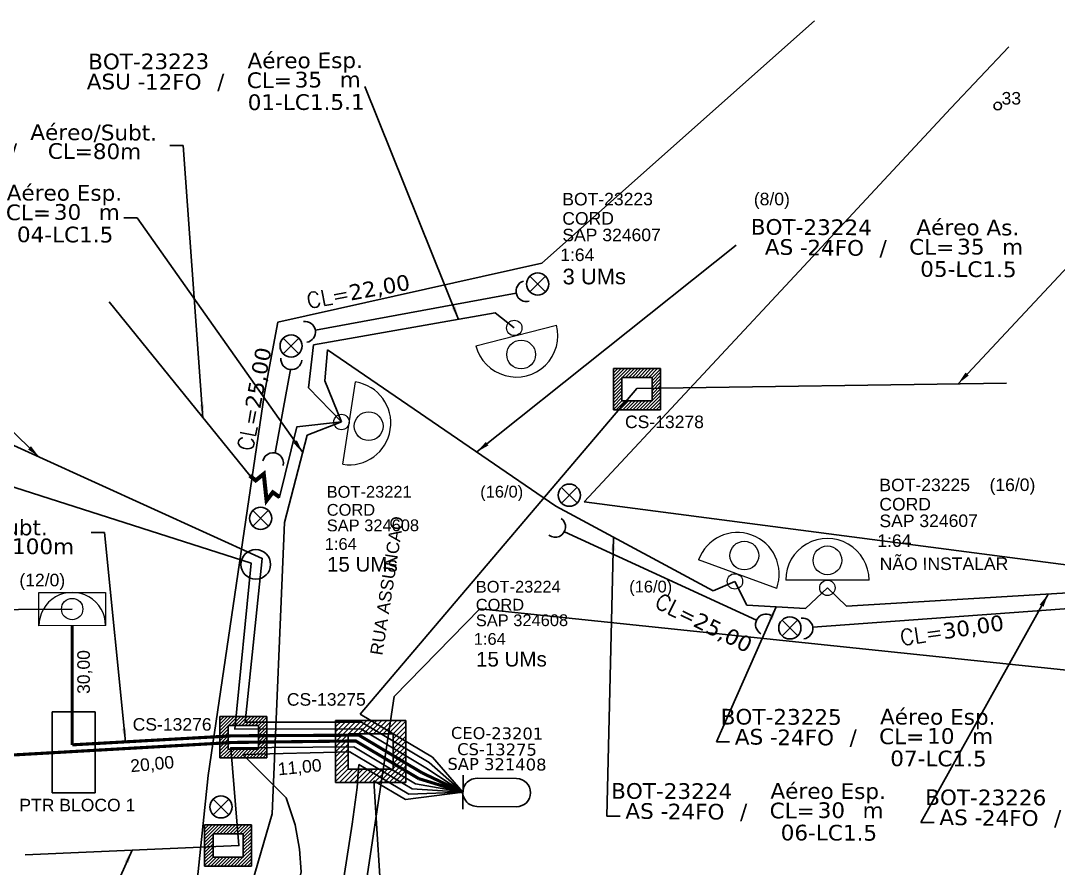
# Model space of a CAD drawing. Extents: x -89 to 1698, y 17 to 1299.
# Drawn here: x 17.6 to 173.8, y 1017.3 to 1145 of the extents above; entities that cross this region are included whole.
import ezdxf
from ezdxf.enums import TextEntityAlignment as Align

# ---------------------------------------------------------------- set-up
doc = ezdxf.new("R2010")
doc.units = 0
for name, color, linetype in [('10.1-Caixas Subterrâneas', 5, 'Continuous'), ('20.4-CEOS', 1, 'Continuous'), ('20.5-CEO', 1, 'Continuous'), ('CAP a instalar', 1, 'Continuous'), ('label_cabos', 7, 'Continuous'), ('Legenda', 1, 'Continuous'), ('locais', 7, 'Continuous'), ('QUADRA', 7, 'Continuous'), ('Subida Lateral', 5, 'Continuous')]:
    doc.layers.add(name, color=color, linetype=linetype)
for name, color, linetype, lineweight in [("20.0-LEGENDA DOS CDO'S", 1, 'Continuous', 0), ('20.1-CDO_INTERIOR', 1, 'Continuous', 0), ('20.2-CDO_POSTE', 1, 'Continuous', 5), ('20.6-CORDOALHA_SUPORTE', 7, 'Continuous', 25), ('CORDOALHA_SUPORTE', 7, 'Continuous', 25)]:
    doc.layers.add(name, color=color, linetype=linetype, lineweight=lineweight)
doc.layers.add('DROP DE CLIENTE', color=140, linetype='Continuous', plot=False)
doc.layers.add('EXTRA', color=50, linetype='Continuous', plot=False)
doc.styles.add('ARIAL', font='arial.ttf')
doc.styles.add('DIGICADE', font='arial.ttf')
doc.styles.add('ROMANS', font='romans')
doc.styles.add('siredit', font='verdana.ttf')
doc.linetypes.add('FENCELINE1', pattern='A,0.25,-0.1,[133,ltypeshp.shx,S=0.1,R=0,X=-0.1,Y=0],-0.1,1', length=1.45)
doc.dimstyles.new('CC', dxfattribs={"dimtxt": 1, "dimasz": 2, "dimexe": 0.18, "dimexo": 0.0625, "dimgap": 0.09, "dimtad": 0, "dimdec": 0, "dimrnd": 1, "dimzin": 0, "dimdsep": 46, "dimtxsty": 'siredit', "dimblk": 'NONE', "dimcen": 0, "dimse1": 1, "dimse2": 1, "dimsd1": 1, "dimsd2": 1, "dimclrt": 7, "dimadec": 0, "dimazin": 0, "dimtfac": 1, "dimtdec": 0, "dimtofl": 0, "dimtmove": 0, "dimatfit": 3, "dimfxl": 0, "dimtolj": 1, "dimtzin": 0, "dimarcsym": 0})

# ---------------------------------------------------------------- blocks, each defined once
blk = doc.blocks.new('*X68')
at = {"color": 0, "linetype": 'Continuous'}
for p, q in [((-1.25, 0.34099), (-0.49099, 1.1)), ((-1.25, 0.517767), (-0.667767, 1.1)), ((-1.25, 0.694544), (-0.844544, 1.1)), ((-1.25, 0.87132), (-1.02132, 1.1)), ((-1.25, 1.048097), (-1.198097, 1.1)), ((-0.789214, 0.625), (-0.314214, 1.1)), ((-0.612437, 0.625), (-0.137437, 1.1)), ((-0.43566, 0.625), (0.03934, 1.1)), ((-0.258883, 0.625), (0.216117, 1.1)), ((-0.082107, 0.625), (0.392893, 1.1)), ((0.09467, 0.625), (0.56967, 1.1)), ((0.271447, 0.625), (0.746447, 1.1)), ((0.448223, 0.625), (0.923223, 1.1)), ((0.625, 0.625), (1.1, 1.1)), ((0.801777, 0.625), (1.25, 1.073223)), ((0.8035, 0.449947), (1.25, 0.896447)), ((-1.25, 0.164214), (-0.8035, 0.610714)), ((-1.25, -0.012563), (-0.8035, 0.433937)), ((0.8035, 0.27317), (1.25, 0.71967)), ((0.8035, 0.096393), (1.25, 0.542893)), ((-1.25, -0.18934), (-0.8035, 0.25716)), ((-1.25, -0.366117), (-0.8035, 0.080383)), ((0.8035, -0.080383), (1.25, 0.366117)), ((0.8035, -0.25716), (1.25, 0.18934)), ((0.8035, -0.433937), (1.25, 0.012563)), ((-1.25, -0.542893), (-0.8035, -0.096393)), ((-1.25, -0.71967), (-0.8035, -0.27317)), ((0.49099, -1.1), (1.25, -0.34099)), ((0.8035, -0.610714), (1.25, -0.164214)), ((-1.25, -0.896447), (-0.8035, -0.449947)), ((-1.25, -1.073223), (-0.801777, -0.625)), ((-1.1, -1.1), (-0.625, -0.625)), ((-0.923223, -1.1), (-0.448223, -0.625)), ((-0.746447, -1.1), (-0.271447, -0.625)), ((-0.56967, -1.1), (-0.09467, -0.625)), ((-0.392893, -1.1), (0.082107, -0.625)), ((-0.216117, -1.1), (0.258883, -0.625)), ((-0.03934, -1.1), (0.43566, -0.625)), ((0.137437, -1.1), (0.612437, -0.625)), ((0.314214, -1.1), (0.789214, -0.625)), ((0.667767, -1.1), (1.25, -0.517767)), ((0.844544, -1.1), (1.25, -0.694544)), ((1.02132, -1.1), (1.25, -0.87132)), ((1.198097, -1.1), (1.25, -1.048097))]:
    blk.add_line(p, q, dxfattribs=at)
blk = doc.blocks.new('*U69')
at = {"color": 0}
blk.add_line((2.145, -0.582), (-2.104, -0.684), dxfattribs=at)
for centre, radius in [((-0.004, 0.376), 0.733), ((0.03, -1.026), 0.393)]:
    blk.add_circle(centre, radius, dxfattribs=at)
blk.add_arc((0.02, -0.633), 2.125, 1.3782, 181.3782, dxfattribs=at)
blk = doc.blocks.new('Inst CDOE-8 CAIXA DIST OPT CDOE 48F_8D C_SPL OPTAP')
at = {"layer": "20.0-LEGENDA DOS CDO'S", "color": 0}
for tag, p, style, flags in [('ID_ATIVIDADE', (0.12, 6.472), 'ARIAL', 3), ('FATOR', (7.921, 6.472), 'ARIAL', 1), ('QTDE', (0.235, -0.97), 'DIGICADE', 3)]:
    blk.add_attdef(tag, p, '', height=0.8, rotation=0.11799, dxfattribs=dict(at, style=style, flags=flags))
at = {"layer": "20.0-LEGENDA DOS CDO'S", "color": 0, "style": 'ARIAL'}
for tag, p, height in [('FID', (0.12, 5.248), 0.8), ('FIBRAS_UTILIZADAS', (2.379, 5.263), 0.8), ('CORDOALHA', (0.122, 4.023), 0.8), ('SAP', (0.124, 2.961), 0.8), ('1:XX', (-0.012, 1.7), 0.8), ('UMS', (0.141, 0.217), 1)]:
    blk.add_attdef(tag, p, '', height=height, rotation=0.11799, dxfattribs=at)
blk = doc.blocks.new('Inst CDOE-16 CAIXA DIST OPT CDOE 48F_16D C_SPL_2_1_8')
at = {"layer": "20.0-LEGENDA DOS CDO'S", "color": 0}
for tag, p, style, flags in [('ID_ATIVIDADE', (0.12, 6.472), 'ARIAL', 3), ('FATOR', (7.921, 6.472), 'ARIAL', 1), ('QTDE', (0.097, -1.17), 'DIGICADE', 3)]:
    blk.add_attdef(tag, p, '', height=0.8, rotation=0.11799, dxfattribs=dict(at, style=style, flags=flags))
at = {"layer": "20.0-LEGENDA DOS CDO'S", "color": 0, "style": 'ARIAL'}
for tag, p, height in [('FID', (0.12, 5.248), 0.8), ('CORDOALHA', (0.122, 4.023), 0.8), ('SAP', (0.124, 2.961), 0.8), ('1:XX', (-0.012, 1.7), 0.8), ('UMS', (0.141, 0.217), 1)]:
    blk.add_attdef(tag, p, '', height=height, rotation=0.11799, dxfattribs=at)
blk.add_attdef('FIBRAS_UTILIZADAS', text='', height=0.8, rotation=0.11799, dxfattribs=at).set_placement((8.079, 5.263), align=Align.CENTER)
blk = doc.blocks.new('Inst CORD BENZINAL 4.55MM 3F (sem recursos)')
at = {"layer": '20.6-CORDOALHA_SUPORTE', "color": 0, "lineweight": 0, "style": 'ROMANS'}
blk.add_attdef('LANCE', text='', height=1, dxfattribs=at).set_placement((-0.538, -2.215), align=Align.RIGHT)
at = {"layer": '20.6-CORDOALHA_SUPORTE', "color": 0, "style": 'siredit'}
blk.add_attdef('QTDE', (-0.538, -2.215), '', height=1, rotation=359.69001, dxfattribs=at)
at = {"layer": '20.6-CORDOALHA_SUPORTE', "color": 0, "lineweight": 0, "style": 'ROMANS'}
for tag, p, flags in [('FATOR', (-5.196, -4.442), 3), ('ID_ATIVIDADE', (-5.201, -6.669), 3), ('FID', (-5.201, -8.896), 1)]:
    blk.add_attdef(tag, p, '', height=1, dxfattribs=dict(at, flags=flags))
blk = doc.blocks.new('LEGENDA DOS CABOS')
at = {"layer": 'EXTRA', "color": 0, "style": 'siredit'}
for tag, p in [('ID', (4.601, 0.974)), ('XX', (9.03, 0.974))]:
    blk.add_attdef(tag, text='', height=0.48, rotation=359.69001, dxfattribs=at).set_placement(p, align=Align.MIDDLE_CENTER)
at = {"layer": 'Legenda', "color": 0, "style": 'siredit'}
for tag, p in [('TIPO_CABO', (1.314, -0.005)), ('CABO', (4.686, -0.052)), ('/', (6.809, -0.052)), ('METROS', (10.034, -0.052))]:
    blk.add_attdef(tag, text='', height=0.8, rotation=359.69001, dxfattribs=at).set_placement(p, align=Align.MIDDLE_CENTER)
blk = doc.blocks.new('_None')
blk = doc.blocks.new('CDOE_CT_POSTE')
at = {"layer": "20.0-LEGENDA DOS CDO'S", "color": 0, "style": 'ARIAL'}
blk.add_attdef('FIBRAS_UTILIZADAS', text='', height=0.68, rotation=0.11799, dxfattribs=at).set_placement((7.829, 5.263), align=Align.CENTER)
for tag, p in [('CDO_N', (0.12, 5.248)), ('CORDOALHA', (0.122, 4.023)), ('SAP', (0.124, 2.961)), ('1:XX', (0.139, 1.231)), ('UMS', (0.141, 0.217))]:
    blk.add_attdef(tag, p, '', height=0.68, rotation=0.11799, dxfattribs=at)
blk = doc.blocks.new('Inst CB ESP CFOA-SM-AS-80-TS-24')
at = {"layer": 'label_cabos', "color": 0, "style": 'siredit'}
for tag, flags, p in [('ID_ATIVIDADE', 3, (1.314, 2.672)), ('FATOR', 1, (11.56, 2.551))]:
    blk.add_attdef(tag, text='', height=1, rotation=359.69001, dxfattribs=dict(at, flags=flags)).set_placement(p, align=Align.MIDDLE_CENTER)
for tag, p in [('DESTINO_CABO', (3.131, 1.262)), ('TIPO_CABO', (13.108, 1.245)), ('TIPO_CABO', (1.762, -0.005)), ('CABO', (4.686, -0.052)), ('/', (7.714, -0.052)), ('LANCE', (10.809, 0.002)), ('UND', (15.964, 0.002)), ('FID', (13.148, -1.414))]:
    blk.add_attdef(tag, text='', height=1, rotation=359.69001, dxfattribs=at).set_placement(p, align=Align.MIDDLE_CENTER)
blk.add_attdef('QTDE', (12.429, -0.475), '', height=1, rotation=359.69001, dxfattribs=at)
blk = doc.blocks.new('Inst CB AS CFOA-SM-AS-80-TS-24')
at = {"layer": 'label_cabos', "color": 0, "style": 'siredit'}
for tag, flags, p in [('ID_ATIVIDADE', 3, (1.314, 2.672)), ('FATOR', 1, (11.56, 2.551))]:
    blk.add_attdef(tag, text='', height=1, rotation=359.69001, dxfattribs=dict(at, flags=flags)).set_placement(p, align=Align.MIDDLE_CENTER)
for tag, p in [('DESTINO_CABO', (3.131, 1.262)), ('TIPO_CABO', (13.108, 1.245)), ('TIPO_CABO', (1.762, -0.005)), ('CABO', (4.686, -0.052)), ('/', (7.714, -0.052)), ('LANCE', (10.809, 0.002)), ('UND', (15.964, 0.002)), ('FID', (13.148, -1.414))]:
    blk.add_attdef(tag, text='', height=1, rotation=359.69001, dxfattribs=at).set_placement(p, align=Align.MIDDLE_CENTER)
blk.add_attdef('QTDE', (12.429, -0.475), '', height=1, rotation=359.69001, dxfattribs=at)
blk = doc.blocks.new('Inst CB ESP CFOA-SM-ASU-120-S-12')
at = {"layer": 'label_cabos', "color": 0, "style": 'siredit'}
for tag, flags, p in [('ID_ATIVIDADE', 3, (1.314, 2.672)), ('FATOR', 1, (11.56, 2.551))]:
    blk.add_attdef(tag, text='', height=1, rotation=359.69001, dxfattribs=dict(at, flags=flags)).set_placement(p, align=Align.MIDDLE_CENTER)
for tag, p in [('DESTINO_CABO', (3.131, 1.262)), ('TIPO_CABO', (13.108, 1.245)), ('TIPO_CABO', (1.262, -0.005)), ('CABO', (4.686, -0.052)), ('/', (7.714, -0.052)), ('LANCE', (10.809, 0.002)), ('UND', (15.964, 0.002)), ('FID', (13.148, -1.414))]:
    blk.add_attdef(tag, text='', height=1, rotation=359.69001, dxfattribs=at).set_placement(p, align=Align.MIDDLE_CENTER)
blk.add_attdef('QTDE', (12.429, -0.475), '', height=1, rotation=359.69001, dxfattribs=at)

msp = doc.modelspace()

# ---------------------------------------------------------------- linework, layer by layer
at = {"color": 5}
msp.add_lwpolyline([(22.33, 1040.83), (28.77, 1040.83), (28.77, 1028.65), (22.33, 1028.65)], close=True, dxfattribs=at)
at = {"layer": '10.1-Caixas Subterrâneas', "color": 30, "linetype": 'Continuous'}
for p, q in [((106.83, 1092.57), (106.83, 1086.34)), ((113.91, 1092.57), (106.83, 1092.57)), ((113.91, 1086.34), (113.91, 1092.57)), ((108.09, 1091.23), (108.09, 1091.23)), ((108.09, 1087.69), (108.09, 1091.23)), ((108.09, 1091.23), (112.64, 1091.23)), ((112.64, 1091.23), (112.64, 1087.69)), ((112.64, 1087.69), (108.09, 1087.69)), ((106.83, 1086.34), (113.91, 1086.34)), ((47.57, 1040.12), (47.57, 1033.89)), ((54.65, 1040.12), (47.57, 1040.12)), ((54.65, 1033.89), (54.65, 1040.12)), ((64.99, 1039.53), (64.99, 1030.22)), ((75.57, 1039.53), (64.99, 1039.53)), ((75.57, 1030.22), (75.57, 1039.53)), ((48.83, 1038.77), (48.83, 1038.77)), ((48.83, 1035.23), (48.83, 1038.77)), ((48.83, 1038.77), (53.38, 1038.77)), ((53.38, 1038.77), (53.38, 1035.23)), ((66.88, 1037.52), (66.88, 1037.52)), ((66.88, 1032.23), (66.88, 1037.52)), ((66.88, 1037.52), (73.68, 1037.52)), ((73.68, 1037.52), (73.68, 1032.23)), ((53.38, 1035.23), (48.83, 1035.23)), ((47.57, 1033.89), (54.65, 1033.89)), ((73.68, 1032.23), (66.88, 1032.23)), ((64.99, 1030.22), (75.57, 1030.22)), ((45.27, 1023.83), (45.27, 1017.59)), ((52.35, 1023.83), (45.27, 1023.83)), ((52.35, 1017.59), (52.35, 1023.83)), ((46.53, 1022.48), (46.53, 1022.48)), ((46.53, 1018.94), (46.53, 1022.48)), ((46.53, 1022.48), (51.08, 1022.48)), ((51.08, 1022.48), (51.08, 1018.94)), ((51.08, 1018.94), (46.53, 1018.94)), ((45.27, 1017.59), (52.35, 1017.59))]:
    msp.add_line(p, q, dxfattribs=at)
at = {"layer": '20.1-CDO_INTERIOR', "color": 1, "lineweight": 18}
msp.add_lwpolyline([(20.3, 1058.84), (30.34, 1058.85), (30.35, 1053.83), (20.31, 1053.82)], close=True, dxfattribs=at)
msp.add_circle((25.32, 1056.33), 1.61, dxfattribs=at)
msp.add_arc((25.33, 1053.82), 5.02, 0.0531, 180.0531, dxfattribs=at)
at = {"layer": '20.5-CEO', "color": 5}
for p, q in [((86.3, 1030.84), (92.24, 1030.79)), ((92.21, 1026.55), (86.26, 1026.6))]:
    msp.add_line(p, q, dxfattribs=at)
msp.add_lwpolyline([(84.18, 1031.29), (84.14, 1026.18)], dxfattribs=at)
for centre, start, end in [((86.28, 1028.72), 89.5196, 269.5196), ((92.23, 1028.67), 269.5196, 89.5196)]:
    msp.add_arc(centre, 2.12, start, end, dxfattribs=at)
at = {"layer": 'CAP a instalar', "color": 252, "ltscale": 5}
for points in [[(52.06, 1076.43), (30.9, 1102.61)], [(166.02, 1090.39), (110.35, 1089.56), (68.69, 1040.5)], [(65.88, 1084.52), (59.13, 1083.78), (56.56, 1073.18), (56.56, 1073.18)], [(68.95, 1039.3), (51.39, 1039.29), (53.94, 1063.97), (11.98, 1083.04)], [(69.04, 1038.28), (49.81, 1038.24), (52.26, 1063.26), (4.11, 1078.66)], [(68.69, 1040.5), (79.57, 1034)], [(68.88, 1039.3), (79.07, 1033.22)], [(68.78, 1038.28), (78.57, 1032.43)], [(67.22, 1034.84), (51.04, 1034.43), (57.55, 1027.91), (58.88, 1023.8), (59.56, 1020.15), (59.83, 1016.72), (59.35, 1014.71), (57.65, 1011.89), (53.56, 1008.95), (49.29, 1006.29), (46.54, 1004.78), (42.92, 1003.55), (39.84, 1003.27), (31.54, 1003.83)], [(67.04, 1034.87), (76.51, 1029.22)], [(79.07, 1033.22), (84.16, 1028.74)], [(79.57, 1034), (84.16, 1028.74)], [(78.57, 1032.43), (84.16, 1028.74)], [(70.77, 1030.47), (72.1, 1008.86), (125.59, 1012.77)], [(70.77, 1030.47), (75.51, 1027.65)], [(75.51, 1027.65), (84.16, 1028.74)], [(76.51, 1029.22), (84.16, 1028.74)]]:
    msp.add_lwpolyline(points, dxfattribs=at)
at = {"layer": 'CAP a instalar', "color": 7, "linetype": 'FENCELINE1', "ltscale": 5}
for points in [[(65.88, 1084.52), (60.91, 1089.64), (61.67, 1096.12), (89.04, 1100.94)], [(91.9, 1098.69), (89.04, 1100.94)], [(63.36, 1090.74), (63.77, 1095.41)], [(63.77, 1095.41), (98.16, 1071.84), (100.88, 1070.37)], [(63.77, 1095.41), (63.77, 1095.41)], [(65.88, 1084.52), (63.36, 1090.74)], [(65.88, 1084.52), (60.71, 1082.53)], [(57.32, 1069.37), (60.71, 1082.53)], [(100.88, 1070.37), (121.85, 1059.07)], [(47.28, 997.31), (55.45, 1025.48), (57.32, 1069.37)], [(125.13, 1060.49), (121.85, 1059.07)], [(125.13, 1060.49), (126.9, 1056.94)], [(139.05, 1059.53), (135.76, 1056.43)], [(139.05, 1059.53), (141.93, 1056.79)], [(141.93, 1056.79), (182.78, 1059.21)], [(126.9, 1056.94), (135.76, 1056.43)]]:
    msp.add_lwpolyline(points, dxfattribs=at)
at = {"layer": 'CAP a instalar', "color": 1, "ltscale": 5, "const_width": 0.473}
for points in [[(25.33, 1053.82), (25.33, 1035.87)], [(68.67, 1037.33), (49.44, 1037.23), (25.33, 1035.87)], [(68.52, 1037.32), (78.05, 1031.63)], [(68.11, 1036.46), (49.49, 1036.23), (-18.77, 1032.34)], [(68.01, 1036.46), (77.51, 1030.78)], [(78.05, 1031.63), (84.16, 1028.72)], [(77.51, 1030.78), (84.16, 1028.74)]]:
    msp.add_lwpolyline(points, dxfattribs=at)
at = {"layer": 'CAP a instalar', "color": 7, "ltscale": 5}
for points in [[(67.75, 1035.58), (49.21, 1035.44), (50.44, 1020.7), (18.23, 1019.3)], [(67.74, 1035.58), (77.01, 1030)], [(67.48, 1023.9), (68.24, 1029.43), (68.5, 1032.92)], [(68.5, 1032.92), (76.01, 1028.43)], [(77.01, 1030), (84.16, 1028.74)], [(76.01, 1028.43), (84.16, 1028.74)], [(44.66, 924.25), (50.03, 911.44), (67.48, 1023.9), (67.48, 1023.9)]]:
    msp.add_lwpolyline(points, dxfattribs=at)
at = {"layer": 'CORDOALHA_SUPORTE'}
for points in [[(94.16, 1102.71, -1), (93.31, 1105.75)], [(60.64, 1096.53, 1), (60.15, 1099.65)], [(59.9, 1093.83, -1), (56.76, 1094.13)], [(57.11, 1077.98, 1), (54.03, 1078.64)], [(97.12, 1067.44, 1), (98.96, 1070)], [(129.04, 1052.62, -1), (130.57, 1055.37)], [(135.48, 1051.83, 1), (135.1, 1054.96)]]:
    msp.add_lwpolyline(points, format="xyb", dxfattribs=at)
for points in [[(61.95, 1098.35), (92.18, 1103.94)], [(55.88, 1079.85), (58.18, 1092.41)], [(99.44, 1067.98), (128.37, 1054.65)], [(136.86, 1053.6), (179.56, 1056.7)]]:
    msp.add_lwpolyline(points, dxfattribs=at)
at = {"layer": 'DROP DE CLIENTE'}
msp.add_lwpolyline([(-7.08, 1056.09), (25.32, 1056.33)], dxfattribs=at)
at = {"layer": 'DROP DE CLIENTE', "color": 5}
msp.add_circle((52.97, 1063.06), 2.23, dxfattribs=at)
at = {"layer": 'locais', "color": 10}
for points in [[(96.62, 1104.14), (94.24, 1106.47)], [(96.6, 1106.49), (94.26, 1104.12)], [(59.47, 1094.8), (57.1, 1097.14)], [(59.45, 1097.16), (57.12, 1094.78)], [(101.38, 1072.32), (99.01, 1074.66)], [(101.36, 1074.68), (99.02, 1072.31)], [(54.88, 1068.83), (52.51, 1071.17)], [(54.86, 1071.19), (52.53, 1068.82)], [(134.59, 1052.32), (132.22, 1054.66)], [(134.57, 1054.67), (132.23, 1052.3)], [(48.92, 1025.35), (46.55, 1027.69)], [(48.9, 1027.71), (46.56, 1025.33)]]:
    msp.add_lwpolyline(points, dxfattribs=at)
for centre in [(95.43, 1105.3), (58.29, 1095.97), (100.19, 1073.49), (53.7, 1070), (133.4, 1053.49), (47.73, 1026.52)]:
    msp.add_circle(centre, 1.67, dxfattribs=at)
at = {"layer": 'QUADRA', "color": 96}
for points in [[(41.08, 985.9), (45.82, 1031.25), (54.29, 1088.88), (56.3, 1099.57), (96.06, 1108.44), (137.09, 1144.97)], [(41.08, 985.9), (45.82, 1031.25), (54.29, 1088.88), (56.3, 1099.57), (96.06, 1108.44), (137.09, 1144.97)], [(166.38, 1141.03), (157.65, 1131.78), (136.85, 1109.44), (102.41, 1072.49)], [(166.38, 1141.03), (157.65, 1131.78), (136.85, 1109.44), (102.41, 1072.49)], [(102.41, 1072.49), (193.78, 1060.53), (189.02, 1045.67), (86.7, 1056.34)], [(86.7, 1056.34), (73.83, 1043.16), (54.88, 917.26), (48.27, 874.73)], [(86.7, 1056.34), (73.83, 1043.16), (54.88, 917.26), (48.27, 874.73)]]:
    msp.add_lwpolyline(points, dxfattribs=at)
at = {"layer": 'QUADRA'}
msp.add_circle((164.71, 1132.12), 0.567, dxfattribs=at)
msp.add_circle((164.71, 1132.12), 0.567, dxfattribs=at)
at = {"layer": 'Subida Lateral', "color": 5, "const_width": 0.615}
msp.add_lwpolyline([(56.56, 1073.18), (55.54, 1073.92), (54.6, 1072.69), (54.17, 1076.69), (52.96, 1075.71), (52.06, 1076.43)], dxfattribs=at)

# ---------------------------------------------------------------- block references
at = {"layer": '10.1-Caixas Subterrâneas', "color": 30, "linetype": 'Continuous'}
for p, xscale, yscale, zscale, rotation in [((110.37, 1089.46), 2.833166020693355, 2.833166020693355, 5.666332041386705, 180.0000000000626), ((51.11, 1037), 2.833166020693355, 2.833166020693355, 5.666332041386705, 180.0000000000626), ((70.28, 1034.88), 4.232874641764155, 4.232874641764155, 8.465749283528302, 180.000000000062), ((48.81, 1020.71), 2.833166020693355, 2.833166020693355, 5.666332041386705, 180.0000000000626)]:
    msp.add_blockref('*X68', p, dxfattribs=dict(at, xscale=xscale, yscale=yscale, zscale=zscale, rotation=rotation))
at = {"layer": "20.0-LEGENDA DOS CDO'S", "color": 7, "lineweight": 0}
ref = msp.add_blockref('Inst CDOE-8 CAIXA DIST OPT CDOE 48F_8D C_SPL OPTAP', (98.85, 1104.74), dxfattribs=dict(at, xscale=2.362540157258394, yscale=2.362540157258394, zscale=2.362540157258394))
ref.add_attrib('FID', 'BOT-23223', (99.13, 1117.14), dxfattribs={"color": 0, "height": 1.89, "rotation": 0.118, "style": 'ARIAL'})
ref.add_attrib('CORDOALHA', 'CORD', (99.13, 1114.24), dxfattribs={"color": 0, "height": 1.89, "rotation": 0.118, "style": 'ARIAL'})
ref.add_attrib('SAP', 'SAP 324607', (99.14, 1111.74), dxfattribs={"color": 0, "height": 1.89, "rotation": 0.118, "style": 'ARIAL'})
ref.add_attrib('1:XX', '1:64', (98.82, 1108.76), dxfattribs={"color": 0, "height": 1.89, "rotation": 0.118, "style": 'ARIAL'})
ref.add_attrib('UMS', '3 UMs', (99.18, 1105.25), dxfattribs={"color": 0, "height": 2.363, "rotation": 0.118, "style": 'ARIAL'})
ref.add_attrib('FIBRAS_UTILIZADAS', '(8/0)', dxfattribs={"color": 0, "height": 1.89, "rotation": 0.118, "style": 'ARIAL'}).set_placement((130.69, 1117.17), align=Align.CENTER)
ref = msp.add_blockref('Inst CDOE-16 CAIXA DIST OPT CDOE 48F_16D C_SPL_2_1_8', (63.39, 1061.48), dxfattribs=dict(at, xscale=2.21488139743078, yscale=2.214881397430773, zscale=2.214881397429744))
ref.add_attrib('FID', 'BOT-23221', (63.65, 1073.1), dxfattribs={"color": 0, "height": 1.772, "rotation": 0.118, "style": 'ARIAL'})
ref.add_attrib('CORDOALHA', 'CORD', (63.66, 1070.39), dxfattribs={"color": 0, "height": 1.772, "rotation": 0.118, "style": 'ARIAL'})
ref.add_attrib('SAP', 'SAP 324608', (63.66, 1068.04), dxfattribs={"color": 0, "height": 1.772, "rotation": 0.118, "style": 'ARIAL'})
ref.add_attrib('1:XX', '1:64', (63.36, 1065.25), dxfattribs={"color": 0, "height": 1.772, "rotation": 0.118, "style": 'ARIAL'})
ref.add_attrib('UMS', '15 UMs', (63.7, 1061.96), dxfattribs={"color": 0, "height": 2.215, "rotation": 0.118, "style": 'ARIAL'})
ref.add_attrib('FIBRAS_UTILIZADAS', '(16/0)', dxfattribs={"color": 0, "height": 1.772, "rotation": 0.118, "style": 'ARIAL'}).set_placement((93.24, 1073.14), align=Align.RIGHT)
at = {"layer": "20.0-LEGENDA DOS CDO'S", "color": 252}
ref = msp.add_blockref('CDOE_CT_POSTE', (146.59, 1061.68), dxfattribs=dict(at, xscale=2.362540157258394, yscale=2.362540157258394, zscale=2.362540157258394))
ref.add_attrib('CDO_N', 'BOT-23225', (146.88, 1074.08), dxfattribs={"color": 0, "height": 1.89, "rotation": 0.118, "style": 'ARIAL'})
ref.add_attrib('CORDOALHA', 'CORD', (146.88, 1071.18), dxfattribs={"color": 0, "height": 1.89, "rotation": 0.118, "style": 'ARIAL'})
ref.add_attrib('SAP', 'SAP 324607', (146.89, 1068.67), dxfattribs={"color": 0, "height": 1.89, "rotation": 0.118, "style": 'ARIAL'})
ref.add_attrib('1:XX', '1:64', (146.57, 1065.69), dxfattribs={"color": 0, "height": 1.89, "rotation": 0.118, "style": 'ARIAL'})
ref.add_attrib('UMS', 'NÃO INSTALAR', (146.93, 1062.19), dxfattribs={"color": 0, "height": 1.89, "rotation": 0.118, "style": 'ARIAL'})
ref.add_attrib('FIBRAS_UTILIZADAS', '     (16/0)', dxfattribs={"color": 0, "height": 1.89, "rotation": 0.118, "style": 'ARIAL'}).set_placement((165.09, 1074.11), align=Align.CENTER)
at = {"layer": "20.0-LEGENDA DOS CDO'S", "color": 7, "lineweight": 0}
ref = msp.add_blockref('Inst CDOE-16 CAIXA DIST OPT CDOE 48F_16D C_SPL_2_1_8', (85.83, 1047.18), dxfattribs=dict(at, xscale=2.21488139743078, yscale=2.214881397430773, zscale=2.214881397429744))
ref.add_attrib('FID', 'BOT-23224', (86.1, 1058.8), dxfattribs={"color": 0, "height": 1.772, "rotation": 0.118, "style": 'ARIAL'})
ref.add_attrib('CORDOALHA', 'CORD', (86.1, 1056.09), dxfattribs={"color": 0, "height": 1.772, "rotation": 0.118, "style": 'ARIAL'})
ref.add_attrib('SAP', 'SAP 324608', (86.11, 1053.74), dxfattribs={"color": 0, "height": 1.772, "rotation": 0.118, "style": 'ARIAL'})
ref.add_attrib('1:XX', '1:64', (85.8, 1050.94), dxfattribs={"color": 0, "height": 1.772, "rotation": 0.118, "style": 'ARIAL'})
ref.add_attrib('UMS', '15 UMs', (86.14, 1047.66), dxfattribs={"color": 0, "height": 2.215, "rotation": 0.118, "style": 'ARIAL'})
ref.add_attrib('FIBRAS_UTILIZADAS', '(16/0)', dxfattribs={"color": 0, "height": 1.772, "rotation": 0.118, "style": 'ARIAL'}).set_placement((115.68, 1058.84), align=Align.RIGHT)
at = {"layer": '20.2-CDO_POSTE', "color": 7, "yscale": 2.953175196573056}
for p, xscale, zscale, rotation in [((92.67, 1095.76), 2.953175196573056, 2.953175196572992, 193.0188979720147), ((68.88, 1084.07), 2.953175196573075, 2.953175196572991, 259.8441700142885), ((126.15, 1063.35), 2.953175196573058, 2.953175196572991, 338.6720607772156)]:
    msp.add_blockref('*U69', p, dxfattribs=dict(at, xscale=xscale, zscale=zscale, rotation=rotation))
at = {"layer": '20.2-CDO_POSTE', "color": 252, "xscale": 2.953175196573058, "yscale": 2.953175196573056, "zscale": 2.953175196572991, "rotation": 358.5623877969349}
msp.add_blockref('*U69', (139.04, 1062.56), dxfattribs=at)
at = {"layer": '20.6-CORDOALHA_SUPORTE', "color": 0, "lineweight": 0, "yscale": 2.362540157258394, "zscale": 2.362540157258394}
for p, xscale, rotation, values in [((67.5, 1108.17), 2.362540157258389, 10.85076810714427, {'QTDE': '22,00', 'LANCE': 'CL='}), ((48.72, 1088.57), 2.362540157258387, 79.74269785657053, {'QTDE': '25,00', 'LANCE': 'CL='}), ((122.14, 1057.95), 2.362540157258402, 333.6213545360576, {'QTDE': '25,00', 'LANCE': 'CL='}), ((157.06, 1057.16), 2.362540157258393, 8.71310566506019, {'QTDE': '30,00', 'LANCE': 'CL='})]:
    msp.add_blockref('Inst CORD BENZINAL 4.55MM 3F (sem recursos)', p, dxfattribs=dict(at, xscale=xscale, rotation=rotation)).add_auto_attribs(values)
at = {"layer": 'label_cabos'}
ref = msp.add_blockref('Inst CB ESP CFOA-SM-ASU-120-S-12', (29.47, 1135.81), dxfattribs=dict(at, xscale=2.362540157258391, yscale=2.362540157258394, zscale=2.362540157258394, rotation=0.4634636983127973))
ref.add_attrib('DESTINO_CABO', 'BOT-23223', dxfattribs={"color": 0, "height": 2.363, "rotation": 0.1535, "style": 'siredit'}).set_placement((36.84, 1138.85), align=Align.MIDDLE_CENTER)
ref.add_attrib('TIPO_CABO', 'Aéreo Esp.', dxfattribs={"color": 0, "height": 2.363, "rotation": 0.1535, "style": 'siredit'}).set_placement((60.41, 1139), align=Align.MIDDLE_CENTER)
ref.add_attrib('CABO', '12FO', dxfattribs={"color": 0, "height": 2.363, "rotation": 0.1535, "style": 'siredit'}).set_placement((40.54, 1135.77), align=Align.MIDDLE_CENTER)
ref.add_attrib('/', '/', dxfattribs={"color": 0, "height": 2.36, "rotation": 0.1535, "style": 'siredit'}).set_placement((47.7, 1135.83), align=Align.MIDDLE_CENTER)
ref.add_attrib('TIPO_CABO', 'ASU - ', dxfattribs={"color": 0, "height": 2.363, "rotation": 0.1535, "style": 'siredit'}).set_placement((32.45, 1135.82), align=Align.MIDDLE_CENTER)
ref.add_attrib('FID', '01-LC1.5.1', dxfattribs={"color": 0, "height": 2.363, "rotation": 0.1535, "style": 'siredit'}).set_placement((60.56, 1132.72), align=Align.MIDDLE_CENTER)
ref.add_attrib('LANCE', 'CL=', dxfattribs={"color": 0, "height": 2.363, "rotation": 0.1535, "style": 'siredit'}).set_placement((55.01, 1136.02), align=Align.MIDDLE_CENTER)
ref.add_attrib('QTDE', '35', (58.84, 1134.92), dxfattribs={"color": 0, "height": 2.363, "rotation": 0.1535, "style": 'siredit'})
ref.add_attrib('UND', 'm', dxfattribs={"color": 0, "height": 2.36, "rotation": 0.1535, "style": 'siredit'}).set_placement((67.19, 1136.12), align=Align.MIDDLE_CENTER)
at = {"layer": 'label_cabos', "color": 0, "lineweight": 0}
ref = msp.add_blockref('LEGENDA DOS CABOS', (-5.24, 1124.2), dxfattribs=dict(at, xscale=2.362540157258394, yscale=2.362540157258394, zscale=2.362540157258394))
ref.add_attrib('ID', 'BOT-23222', dxfattribs={"color": 0, "height": 2.363, "rotation": 359.69, "style": 'siredit'}).set_placement((4.78, 1128.05), align=Align.MIDDLE_CENTER)
ref.add_attrib('CABO', '12FO', dxfattribs={"color": 0, "height": 2.363, "rotation": 359.69, "style": 'siredit'}).set_placement((9.32, 1125.32), align=Align.MIDDLE_CENTER)
ref.add_attrib('METROS', 'CL=80m', dxfattribs={"color": 0, "height": 2.363, "rotation": 359.69, "style": 'siredit'}).set_placement((28.68, 1125.32), align=Align.MIDDLE_CENTER)
ref.add_attrib('XX', 'Aéreo/Subt.', dxfattribs={"color": 0, "height": 2.3625, "rotation": 359.69, "style": 'siredit'}).set_placement((28.56, 1128.15), align=Align.MIDDLE_CENTER)
ref.add_attrib('/', '/', dxfattribs={"color": 0, "height": 2.36, "rotation": 359.69, "style": 'siredit'}).set_placement((16.48, 1125.32), align=Align.MIDDLE_CENTER)
ref.add_attrib('TIPO_CABO', 'ASU -', dxfattribs={"color": 0, "height": 2.363, "rotation": 359.69, "style": 'siredit'}).set_placement((1.23, 1125.43), align=Align.MIDDLE_CENTER)
at = {"layer": 'label_cabos'}
ref = msp.add_blockref('Inst CB ESP CFOA-SM-AS-80-TS-24', (-6.81, 1116.04), dxfattribs=dict(at, xscale=2.362540157258396, yscale=2.362540157258394, zscale=2.362540157258394, rotation=0.131564286625651))
ref.add_attrib('DESTINO_CABO', 'BOT-23221', dxfattribs={"color": 0, "height": 2.363, "rotation": 359.8216, "style": 'siredit'}).set_placement((0.58, 1119.04), align=Align.MIDDLE_CENTER)
ref.add_attrib('TIPO_CABO', 'Aéreo Esp.', dxfattribs={"color": 0, "height": 2.363, "rotation": 359.8216, "style": 'siredit'}).set_placement((24.15, 1119.05), align=Align.MIDDLE_CENTER)
ref.add_attrib('CABO', '24FO', dxfattribs={"color": 0, "height": 2.363, "rotation": 359.8216, "style": 'siredit'}).set_placement((4.26, 1115.94), align=Align.MIDDLE_CENTER)
ref.add_attrib('/', '/', dxfattribs={"color": 0, "height": 2.36, "rotation": 359.8216, "style": 'siredit'}).set_placement((11.42, 1115.96), align=Align.MIDDLE_CENTER)
ref.add_attrib('TIPO_CABO', 'AS - ', dxfattribs={"color": 0, "height": 2.363, "rotation": 359.8216, "style": 'siredit'}).set_placement((-2.65, 1116.04), align=Align.MIDDLE_CENTER)
ref.add_attrib('FID', '04-LC1.5', dxfattribs={"color": 0, "height": 2.363, "rotation": 359.8216, "style": 'siredit'}).set_placement((24.26, 1112.77), align=Align.MIDDLE_CENTER)
ref.add_attrib('LANCE', 'CL=', dxfattribs={"color": 0, "height": 2.363, "rotation": 359.8216, "style": 'siredit'}).set_placement((18.73, 1116.1), align=Align.MIDDLE_CENTER)
ref.add_attrib('QTDE', '30', (22.56, 1114.99), dxfattribs={"color": 0, "height": 2.363, "rotation": 359.8216, "style": 'siredit'})
ref.add_attrib('UND', 'm', dxfattribs={"color": 0, "height": 2.36, "rotation": 359.8216, "style": 'siredit'}).set_placement((30.91, 1116.13), align=Align.MIDDLE_CENTER)
ref = msp.add_blockref('Inst CB AS CFOA-SM-AS-80-TS-24', (129.23, 1110.9), dxfattribs=dict(at, xscale=2.362540157258394, yscale=2.362540157258394, zscale=2.362540157258394))
ref.add_attrib('DESTINO_CABO', 'BOT-23224', dxfattribs={"color": 0, "height": 2.363, "rotation": 359.69, "style": 'siredit'}).set_placement((136.63, 1113.88), align=Align.MIDDLE_CENTER)
ref.add_attrib('TIPO_CABO', 'Aéreo As.', dxfattribs={"color": 0, "height": 2.363, "rotation": 359.69, "style": 'siredit'}).set_placement((160.2, 1113.84), align=Align.MIDDLE_CENTER)
ref.add_attrib('CABO', '24FO', dxfattribs={"color": 0, "height": 2.363, "rotation": 359.69, "style": 'siredit'}).set_placement((140.3, 1110.77), align=Align.MIDDLE_CENTER)
ref.add_attrib('/', '/', dxfattribs={"color": 0, "height": 2.36, "rotation": 359.69, "style": 'siredit'}).set_placement((147.45, 1110.77), align=Align.MIDDLE_CENTER)
ref.add_attrib('TIPO_CABO', 'AS - ', dxfattribs={"color": 0, "height": 2.363, "rotation": 359.69, "style": 'siredit'}).set_placement((133.39, 1110.88), align=Align.MIDDLE_CENTER)
ref.add_attrib('FID', '05-LC1.5', dxfattribs={"color": 0, "height": 2.363, "rotation": 359.69, "style": 'siredit'}).set_placement((160.29, 1107.55), align=Align.MIDDLE_CENTER)
ref.add_attrib('LANCE', 'CL=', dxfattribs={"color": 0, "height": 2.363, "rotation": 359.69, "style": 'siredit'}).set_placement((154.76, 1110.9), align=Align.MIDDLE_CENTER)
ref.add_attrib('QTDE', '35', (158.59, 1109.77), dxfattribs={"color": 0, "height": 2.363, "rotation": 359.69, "style": 'siredit'})
ref.add_attrib('UND', 'm', dxfattribs={"color": 0, "height": 2.36, "rotation": 359.69, "style": 'siredit'}).set_placement((166.94, 1110.9), align=Align.MIDDLE_CENTER)
at = {"layer": 'label_cabos', "color": 0, "lineweight": 0}
ref = msp.add_blockref('LEGENDA DOS CABOS', (-16.39, 1064.68), dxfattribs=dict(at, xscale=2.362540157258394, yscale=2.362540157258394, zscale=2.362540157258394))
ref.add_attrib('ID', 'BOT-23214', dxfattribs={"color": 0, "height": 2.363, "rotation": 359.69, "style": 'siredit'}).set_placement((-6.37, 1068.53), align=Align.MIDDLE_CENTER)
ref.add_attrib('CABO', '12FO', dxfattribs={"color": 0, "height": 2.363, "rotation": 359.69, "style": 'siredit'}).set_placement((-1.82, 1065.8), align=Align.MIDDLE_CENTER)
ref.add_attrib('METROS', 'CL=100m', dxfattribs={"color": 0, "height": 2.363, "rotation": 359.69, "style": 'siredit'}).set_placement((17.54, 1065.8), align=Align.MIDDLE_CENTER)
ref.add_attrib('XX', 'Subt.', dxfattribs={"color": 0, "height": 2.363, "rotation": 359.69, "style": 'siredit'}).set_placement((17.42, 1068.63), align=Align.MIDDLE_CENTER)
ref.add_attrib('/', '/', dxfattribs={"color": 0, "height": 2.36, "rotation": 359.69, "style": 'siredit'}).set_placement((5.33, 1065.8), align=Align.MIDDLE_CENTER)
ref.add_attrib('TIPO_CABO', 'DD -', dxfattribs={"color": 0, "height": 2.363, "rotation": 359.69, "style": 'siredit'}).set_placement((-9.91, 1065.91), align=Align.MIDDLE_CENTER)
at = {"layer": 'label_cabos'}
ref = msp.add_blockref('Inst CB ESP CFOA-SM-AS-80-TS-24', (124.71, 1037.09), dxfattribs=dict(at, xscale=2.362540157258396, yscale=2.362540157258394, zscale=2.362540157258394, rotation=0.131564286625651))
ref.add_attrib('DESTINO_CABO', 'BOT-23225', dxfattribs={"color": 0, "height": 2.363, "rotation": 359.8216, "style": 'siredit'}).set_placement((132.1, 1040.09), align=Align.MIDDLE_CENTER)
ref.add_attrib('TIPO_CABO', 'Aéreo Esp.', dxfattribs={"color": 0, "height": 2.363, "rotation": 359.8216, "style": 'siredit'}).set_placement((155.67, 1040.1), align=Align.MIDDLE_CENTER)
ref.add_attrib('CABO', '24FO', dxfattribs={"color": 0, "height": 2.363, "rotation": 359.8216, "style": 'siredit'}).set_placement((135.78, 1036.99), align=Align.MIDDLE_CENTER)
ref.add_attrib('/', '/', dxfattribs={"color": 0, "height": 2.36, "rotation": 359.8216, "style": 'siredit'}).set_placement((142.93, 1037.01), align=Align.MIDDLE_CENTER)
ref.add_attrib('TIPO_CABO', 'AS - ', dxfattribs={"color": 0, "height": 2.363, "rotation": 359.8216, "style": 'siredit'}).set_placement((128.87, 1037.09), align=Align.MIDDLE_CENTER)
ref.add_attrib('FID', '07-LC1.5', dxfattribs={"color": 0, "height": 2.363, "rotation": 359.8216, "style": 'siredit'}).set_placement((155.78, 1033.82), align=Align.MIDDLE_CENTER)
ref.add_attrib('LANCE', 'CL=', dxfattribs={"color": 0, "height": 2.363, "rotation": 359.8216, "style": 'siredit'}).set_placement((150.24, 1037.15), align=Align.MIDDLE_CENTER)
ref.add_attrib('QTDE', '10', (154.07, 1036.03), dxfattribs={"color": 0, "height": 2.363, "rotation": 359.8216, "style": 'siredit'})
ref.add_attrib('UND', 'm', dxfattribs={"color": 0, "height": 2.36, "rotation": 359.8216, "style": 'siredit'}).set_placement((162.42, 1037.18), align=Align.MIDDLE_CENTER)
ref = msp.add_blockref('Inst CB ESP CFOA-SM-AS-80-TS-24', (108.21, 1025.91), dxfattribs=dict(at, xscale=2.362540157258396, yscale=2.362540157258394, zscale=2.362540157258394, rotation=0.131564286625651))
ref.add_attrib('DESTINO_CABO', 'BOT-23224', dxfattribs={"color": 0, "height": 2.363, "rotation": 359.8216, "style": 'siredit'}).set_placement((115.6, 1028.91), align=Align.MIDDLE_CENTER)
ref.add_attrib('TIPO_CABO', 'Aéreo Esp.', dxfattribs={"color": 0, "height": 2.363, "rotation": 359.8216, "style": 'siredit'}).set_placement((139.17, 1028.92), align=Align.MIDDLE_CENTER)
ref.add_attrib('CABO', '24FO', dxfattribs={"color": 0, "height": 2.363, "rotation": 359.8216, "style": 'siredit'}).set_placement((119.28, 1025.81), align=Align.MIDDLE_CENTER)
ref.add_attrib('/', '/', dxfattribs={"color": 0, "height": 2.36, "rotation": 359.8216, "style": 'siredit'}).set_placement((126.44, 1025.83), align=Align.MIDDLE_CENTER)
ref.add_attrib('TIPO_CABO', 'AS - ', dxfattribs={"color": 0, "height": 2.363, "rotation": 359.8216, "style": 'siredit'}).set_placement((112.38, 1025.9), align=Align.MIDDLE_CENTER)
ref.add_attrib('FID', '06-LC1.5', dxfattribs={"color": 0, "height": 2.363, "rotation": 359.8216, "style": 'siredit'}).set_placement((139.28, 1022.64), align=Align.MIDDLE_CENTER)
ref.add_attrib('LANCE', 'CL=', dxfattribs={"color": 0, "height": 2.363, "rotation": 359.8216, "style": 'siredit'}).set_placement((133.75, 1025.97), align=Align.MIDDLE_CENTER)
ref.add_attrib('QTDE', '30', (137.58, 1024.85), dxfattribs={"color": 0, "height": 2.363, "rotation": 359.8216, "style": 'siredit'})
ref.add_attrib('UND', 'm', dxfattribs={"color": 0, "height": 2.36, "rotation": 359.8216, "style": 'siredit'}).set_placement((145.93, 1026), align=Align.MIDDLE_CENTER)
ref = msp.add_blockref('Inst CB ESP CFOA-SM-AS-80-TS-24', (155.51, 1024.95), dxfattribs=dict(at, xscale=2.362540157258396, yscale=2.362540157258394, zscale=2.362540157258394, rotation=0.131564286625651))
ref.add_attrib('DESTINO_CABO', 'BOT-23226', dxfattribs={"color": 0, "height": 2.363, "rotation": 359.8216, "style": 'siredit'}).set_placement((162.9, 1027.95), align=Align.MIDDLE_CENTER)
ref.add_attrib('TIPO_CABO', 'Aéreo Esp.', dxfattribs={"color": 0, "height": 2.363, "rotation": 359.8216, "style": 'siredit'}).set_placement((186.47, 1027.96), align=Align.MIDDLE_CENTER)
ref.add_attrib('CABO', '24FO', dxfattribs={"color": 0, "height": 2.363, "rotation": 359.8216, "style": 'siredit'}).set_placement((166.58, 1024.85), align=Align.MIDDLE_CENTER)
ref.add_attrib('/', '/', dxfattribs={"color": 0, "height": 2.36, "rotation": 359.8216, "style": 'siredit'}).set_placement((173.73, 1024.87), align=Align.MIDDLE_CENTER)
ref.add_attrib('TIPO_CABO', 'AS - ', dxfattribs={"color": 0, "height": 2.363, "rotation": 359.8216, "style": 'siredit'}).set_placement((159.67, 1024.95), align=Align.MIDDLE_CENTER)
ref.add_attrib('FID', '08-LC1.5', dxfattribs={"color": 0, "height": 2.363, "rotation": 359.8216, "style": 'siredit'}).set_placement((186.58, 1021.68), align=Align.MIDDLE_CENTER)
ref.add_attrib('LANCE', 'CL=', dxfattribs={"color": 0, "height": 2.363, "rotation": 359.8216, "style": 'siredit'}).set_placement((181.05, 1025.01), align=Align.MIDDLE_CENTER)
ref.add_attrib('QTDE', '40', (184.87, 1023.9), dxfattribs={"color": 0, "height": 2.363, "rotation": 359.8216, "style": 'siredit'})
ref.add_attrib('UND', 'm', dxfattribs={"color": 0, "height": 2.36, "rotation": 359.8216, "style": 'siredit'}).set_placement((193.22, 1025.04), align=Align.MIDDLE_CENTER)

# ---------------------------------------------------------------- texts
at = {"layer": '10.1-Caixas Subterrâneas', "color": 30, "style": 'ARIAL'}
for s, p in [('CS-13278', (108.57, 1083.59)), ('CS-13275', (57.65, 1041.77)), ('CS-13276', (34.43, 1038.01))]:
    msp.add_text(s, height=1.89, dxfattribs=at).set_placement(p)
at = {"layer": '10.1-Caixas Subterrâneas', "color": 3, "style": 'ARIAL'}
for s, rotation, p in [('30,00', 90, (27.98, 1043.54)), ('20,00', 5.5092, (34.17, 1031.74)), ('11,00', 5.5092, (56.38, 1031.27))]:
    msp.add_text(s, height=1.89, rotation=rotation, dxfattribs=at).set_placement(p)
at = {"layer": '10.1-Caixas Subterrâneas', "color": 5, "style": 'ARIAL'}
msp.add_text('PTR BLOCO 1', height=1.89, dxfattribs=at).set_placement((17.37, 1025.85))
at = {"layer": "20.0-LEGENDA DOS CDO'S", "color": 1, "style": 'ARIAL'}
msp.add_text('          (12/0)', height=1.89, rotation=359.9724, dxfattribs=at).set_placement((17.15, 1059.76), align=Align.CENTER)
at = {"layer": '20.4-CEOS', "color": 5, "style": 'siredit'}
msp.add_text('CEO-23201', height=1.789, rotation=359.5196, dxfattribs=at).set_placement((89.31, 1038.51), align=Align.TOP_CENTER)
at = {"layer": '20.5-CEO', "color": 5, "style": 'siredit'}
for s, p in [('CS-13275', (89.31, 1036.08)), ('SAP 321408', (89.3, 1033.85))]:
    msp.add_text(s, height=1.796, rotation=359.5196, dxfattribs=at).set_placement(p, align=Align.TOP_CENTER)
at = {"layer": 'QUADRA', "insert": (165.28, 1134.24), "char_height": 1.89, "width": 3.5596, "attachment_point": 1, "style": 'DIGICADE'}
msp.add_mtext('\\fArial|b0|i0|c0|p34;\\W1.0000000000;\\T1.0000000000;\\o\\l33', dxfattribs=at)
msp.add_mtext('\\fArial|b0|i0|c0|p34;\\W1.0000000000;\\T1.0000000000;\\o\\l33', dxfattribs=at)
at = {"layer": 'QUADRA', "insert": (70.17, 1049.56), "char_height": 1.89, "width": 21.6529, "attachment_point": 1, "rotation": 81.156, "style": 'DIGICADE'}
msp.add_mtext('\\fArial|b0|i0|c0|p34;\\W1.0000000000;\\T1.0000000000;\\o\\lRUA ASSUNCAO', dxfattribs=at)

# ---------------------------------------------------------------- leaders
at = {"layer": 'label_cabos'}
for points in [[(83.51, 1099.97), (69.37, 1135.06)], [(45.02, 1085.14), (42.02, 1126.17), (40.02, 1126.17)], [(158.73, 1090.28), (184.81, 1118.18), (186.81, 1118.18)], [(20.34, 1079.24), (-18.69, 1116.69), (-20.69, 1116.69)], [(60.04, 1079.92), (35.12, 1115.26), (33.12, 1115.26)], [(86.25, 1080), (125.32, 1111.14)], [(33.34, 1036.32), (30.18, 1067.87), (28.18, 1067.87)], [(106.86, 1067.15), (105.84, 1025.13), (107.84, 1025.13)], [(172.29, 1058.59), (153.13, 1024.17), (155.13, 1024.17)], [(131.33, 1056.68), (122.33, 1036.31), (124.33, 1036.31)], [(34.33, 1020), (23.43, 995.56), (21.43, 995.56)]]:
    msp.add_leader(points, dimstyle='CC', override={"dimgap": 0.09, "dimtad": 0}, dxfattribs=at)

doc.saveas('drawing.dxf')
